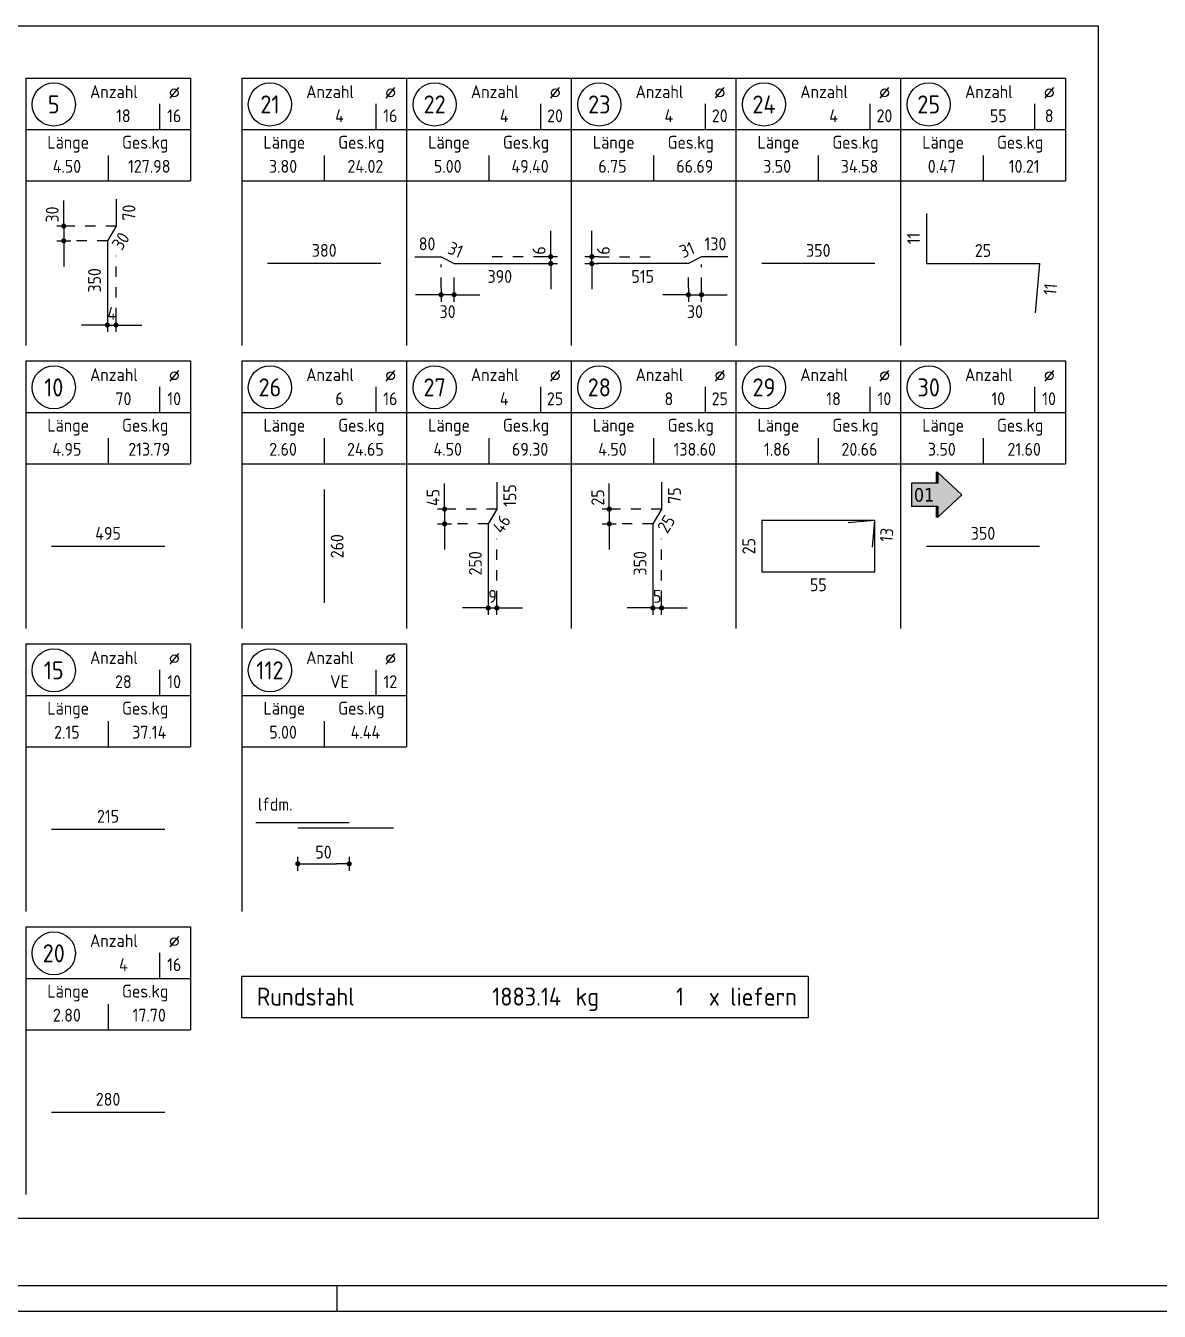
# Model space of a CAD drawing. Extents: x 44 to 147, y 26 to 78.
# Drawn here: x 81.31 to 92.33, y 36.03 to 48.52 of the extents above; entities that cross this region are included whole.
import ezdxf
from ezdxf.enums import TextEntityAlignment as Align

# ---------------------------------------------------------------- set-up
doc = ezdxf.new("R2010")
doc.units = 0
doc.header["$LTSCALE"] = 0.5
doc.linetypes.add('AUSGEZOGEN', pattern=[1000.01, 1000, 0.01])
doc.linetypes.add('HIDDEN4', pattern=[0.12, 0.02, -0.1])
for name, color, linetype in [('grau_hell', 7, 'Continuous'), ('INDEX', 7, 'Continuous'), ('MASSE', 7, 'Continuous'), ('OBJEKT', 7, 'Continuous'), ('RAHMEN', 7, 'Continuous'), ('RND', 7, 'Continuous'), ('RND_BILD', 7, 'Continuous'), ('TEXT', 7, 'Continuous')]:
    doc.layers.add(name, color=color, linetype=linetype)
doc.styles.add('helv', font='tahoma.ttf')
doc.styles.add('txt', font='isocp.shx')
doc.dimstyles.new('DOT_I', dxfattribs={"dimscale": 0.5, "dimtxt": 0.25, "dimasz": 0.25, "dimexe": 0.1, "dimexo": 0.3, "dimgap": 0.1, "dimtad": 1, "dimdec": 3, "dimzin": 3, "dimtxsty": 'txt', "dimblk": 'DOT', "dimblk1": 'DOT', "dimblk2": 'DOT', "dimsah": 1, "dimcen": 0.1, "dimse1": 1, "dimse2": 1, "dimazin": 0, "dimtfac": 1, "dimtdec": 4, "dimtix": 1, "dimtmove": 2, "dimatfit": 3, "dimfxl": 0, "dimtvp": 1, "dimtolj": 1, "dimtzin": 0, "dimarcsym": 0})

# ---------------------------------------------------------------- blocks, each defined once
blk = doc.blocks.new('DOT')
at = {"layer": 'MASSE', "color": 7, "linetype": 'Continuous'}
for p, q in [((0, 0), (-1, 0)), ((0, 0.54), (0, -0.54))]:
    blk.add_line(p, q, dxfattribs=at)
at = {"layer": 'MASSE', "color": 7, "linetype": 'Continuous', "const_width": 0.2}
blk.add_lwpolyline([(-0.1, 0, 1), (0.1, 0, 1)], format="xyb", close=True, dxfattribs=at)
blk = doc.blocks.new('*D29')
at = {"layer": 'DEFPOINTS', "color": 0, "linetype": 'AUSGEZOGEN', "transparency": 16777216}
for p in [(86.413, 46.278), (86.413, 46.278), (86.413, 46.211)]:
    blk.add_point(p, dxfattribs=at)
at = {"layer": 'RND_BILD', "color": 0, "linetype": 'AUSGEZOGEN', "lineweight": -2, "transparency": 16777216}
for p, q in [((86.413, 46.403), (86.413, 46.528)), ((86.413, 46.211), (86.413, 46.278)), ((86.413, 46.086), (86.413, 45.961))]:
    blk.add_line(p, q, dxfattribs=at)
at = {"layer": 'RND_BILD', "color": 0, "linetype": 'AUSGEZOGEN', "lineweight": -2, "transparency": 16777216, "xscale": 0.125, "yscale": 0.125, "zscale": 0.125}
for p, rotation in [((86.413, 46.278), 270), ((86.413, 46.211), 90)]:
    blk.add_blockref('DOT', p, dxfattribs=dict(at, rotation=rotation))
at = {"layer": 'RND_BILD', "color": 0, "linetype": 'AUSGEZOGEN', "transparency": 16777216, "insert": (86.3, 46.339), "char_height": 0.125, "attachment_point": 5, "rotation": 90, "style": 'txt'}
blk.add_mtext('\\A1;6', dxfattribs=at)
blk = doc.blocks.new('*D30')
at = {"layer": 'DEFPOINTS', "color": 0, "linetype": 'AUSGEZOGEN', "transparency": 16777216}
for p in [(85.348, 45.908), (85.348, 45.908), (85.475, 45.908)]:
    blk.add_point(p, dxfattribs=at)
at = {"layer": 'MASSE', "color": 0, "linetype": 'AUSGEZOGEN', "lineweight": -2, "transparency": 16777216}
for p, q in [((85.223, 45.908), (85.098, 45.908)), ((85.475, 45.908), (85.348, 45.908)), ((85.6, 45.908), (85.725, 45.908))]:
    blk.add_line(p, q, dxfattribs=at)
at = {"layer": 'MASSE', "color": 0, "linetype": 'AUSGEZOGEN', "lineweight": -2, "transparency": 16777216, "xscale": 0.125, "yscale": 0.125, "zscale": 0.125}
blk.add_blockref('DOT', (85.348, 45.908), dxfattribs=at)
at = {"layer": 'MASSE', "color": 0, "linetype": 'AUSGEZOGEN', "lineweight": -2, "transparency": 16777216, "xscale": 0.125, "yscale": 0.125, "zscale": 0.125, "rotation": 180}
blk.add_blockref('DOT', (85.475, 45.908), dxfattribs=at)
at = {"layer": 'MASSE', "color": 0, "linetype": 'AUSGEZOGEN', "transparency": 16777216, "insert": (85.411, 45.744), "char_height": 0.125, "attachment_point": 5, "style": 'txt'}
blk.add_mtext('\\A1;30', dxfattribs=at)
blk = doc.blocks.new('*D31')
at = {"layer": 'DEFPOINTS', "color": 0, "linetype": 'AUSGEZOGEN', "transparency": 16777216}
for p in [(86.813, 46.278), (86.813, 46.278), (86.813, 46.211)]:
    blk.add_point(p, dxfattribs=at)
at = {"layer": 'RND_BILD', "color": 0, "linetype": 'AUSGEZOGEN', "lineweight": -2, "transparency": 16777216}
for p, q in [((86.813, 46.403), (86.813, 46.528)), ((86.813, 46.211), (86.813, 46.278)), ((86.813, 46.086), (86.813, 45.961))]:
    blk.add_line(p, q, dxfattribs=at)
at = {"layer": 'RND_BILD', "color": 0, "linetype": 'AUSGEZOGEN', "lineweight": -2, "transparency": 16777216, "xscale": 0.125, "yscale": 0.125, "zscale": 0.125}
for p, rotation in [((86.813, 46.278), 270), ((86.813, 46.211), 90)]:
    blk.add_blockref('DOT', p, dxfattribs=dict(at, rotation=rotation))
at = {"layer": 'RND_BILD', "color": 0, "linetype": 'AUSGEZOGEN', "transparency": 16777216, "insert": (86.925, 46.339), "char_height": 0.125, "attachment_point": 5, "rotation": 90, "style": 'txt'}
blk.add_mtext('\\A1;6', dxfattribs=at)
blk = doc.blocks.new('*D32')
at = {"layer": 'DEFPOINTS', "color": 0, "linetype": 'AUSGEZOGEN', "transparency": 16777216}
for p in [(87.751, 45.908), (87.878, 45.908), (87.878, 45.908)]:
    blk.add_point(p, dxfattribs=at)
at = {"layer": 'MASSE', "color": 0, "linetype": 'AUSGEZOGEN', "lineweight": -2, "transparency": 16777216}
for p, q in [((87.626, 45.908), (87.501, 45.908)), ((87.751, 45.908), (87.878, 45.908)), ((88.003, 45.908), (88.128, 45.908))]:
    blk.add_line(p, q, dxfattribs=at)
at = {"layer": 'MASSE', "color": 0, "linetype": 'AUSGEZOGEN', "lineweight": -2, "transparency": 16777216, "xscale": 0.125, "yscale": 0.125, "zscale": 0.125}
blk.add_blockref('DOT', (87.751, 45.908), dxfattribs=at)
at = {"layer": 'MASSE', "color": 0, "linetype": 'AUSGEZOGEN', "lineweight": -2, "transparency": 16777216, "xscale": 0.125, "yscale": 0.125, "zscale": 0.125, "rotation": 180}
blk.add_blockref('DOT', (87.878, 45.908), dxfattribs=at)
at = {"layer": 'MASSE', "color": 0, "linetype": 'AUSGEZOGEN', "transparency": 16777216, "insert": (87.814, 45.744), "char_height": 0.125, "attachment_point": 5, "style": 'txt'}
blk.add_mtext('\\A1;30', dxfattribs=at)
blk = doc.blocks.new('*D34')
at = {"layer": 'DEFPOINTS', "color": 0, "linetype": 'AUSGEZOGEN', "transparency": 16777216}
for p in [(83.956, 40.728), (84.456, 40.728), (84.456, 40.378)]:
    blk.add_point(p, dxfattribs=at)
at = {"layer": 'RND', "color": 0, "linetype": 'AUSGEZOGEN', "lineweight": -2, "transparency": 16777216}
blk.add_line((84.081, 40.378), (84.331, 40.378), dxfattribs=at)
at = {"layer": 'RND', "color": 0, "linetype": 'AUSGEZOGEN', "lineweight": -2, "transparency": 16777216, "xscale": 0.125, "yscale": 0.125, "zscale": 0.125, "rotation": 180}
blk.add_blockref('DOT', (83.956, 40.378), dxfattribs=at)
at = {"layer": 'RND', "color": 0, "linetype": 'AUSGEZOGEN', "lineweight": -2, "transparency": 16777216, "xscale": 0.125, "yscale": 0.125, "zscale": 0.125}
blk.add_blockref('DOT', (84.456, 40.378), dxfattribs=at)
at = {"layer": 'RND', "color": 0, "linetype": 'AUSGEZOGEN', "transparency": 16777216, "insert": (84.206, 40.491), "char_height": 0.125, "attachment_point": 5, "style": 'txt'}
blk.add_mtext('\\A1;50', dxfattribs=at)
blk = doc.blocks.new('*D79')
at = {"layer": 'DEFPOINTS', "color": 0, "linetype": 'AUSGEZOGEN', "transparency": 16777216}
for p in [(85.806, 42.864), (85.89, 42.864), (85.89, 42.864)]:
    blk.add_point(p, dxfattribs=at)
at = {"layer": 'RND_BILD', "color": 0, "linetype": 'AUSGEZOGEN', "lineweight": -2, "transparency": 16777216}
for p, q in [((85.681, 42.864), (85.556, 42.864)), ((85.806, 42.864), (85.89, 42.864)), ((86.015, 42.864), (86.14, 42.864))]:
    blk.add_line(p, q, dxfattribs=at)
at = {"layer": 'RND_BILD', "color": 0, "linetype": 'AUSGEZOGEN', "lineweight": -2, "transparency": 16777216, "xscale": 0.125, "yscale": 0.125, "zscale": 0.125}
blk.add_blockref('DOT', (85.806, 42.864), dxfattribs=at)
at = {"layer": 'RND_BILD', "color": 0, "linetype": 'AUSGEZOGEN', "lineweight": -2, "transparency": 16777216, "xscale": 0.125, "yscale": 0.125, "zscale": 0.125, "rotation": 180}
blk.add_blockref('DOT', (85.89, 42.864), dxfattribs=at)
at = {"layer": 'RND_BILD', "color": 0, "linetype": 'AUSGEZOGEN', "transparency": 16777216, "insert": (85.848, 42.977), "char_height": 0.125, "attachment_point": 5, "style": 'txt'}
blk.add_mtext('\\A1;9', dxfattribs=at)
blk = doc.blocks.new('*D80')
at = {"layer": 'DEFPOINTS', "color": 0, "linetype": 'AUSGEZOGEN', "transparency": 16777216}
for p in [(85.382, 43.825), (85.382, 43.682), (85.382, 43.682)]:
    blk.add_point(p, dxfattribs=at)
at = {"layer": 'MASSE', "color": 0, "linetype": 'AUSGEZOGEN', "lineweight": -2, "transparency": 16777216}
for p, q in [((85.382, 43.95), (85.382, 44.075)), ((85.382, 43.825), (85.382, 43.682)), ((85.382, 43.557), (85.382, 43.432))]:
    blk.add_line(p, q, dxfattribs=at)
at = {"layer": 'MASSE', "color": 0, "linetype": 'AUSGEZOGEN', "lineweight": -2, "transparency": 16777216, "xscale": 0.125, "yscale": 0.125, "zscale": 0.125}
for p, rotation in [((85.382, 43.825), 270), ((85.382, 43.682), 90)]:
    blk.add_blockref('DOT', p, dxfattribs=dict(at, rotation=rotation))
at = {"layer": 'MASSE', "color": 0, "linetype": 'AUSGEZOGEN', "transparency": 16777216, "insert": (85.27, 43.938), "char_height": 0.125, "attachment_point": 5, "rotation": 90, "style": 'txt'}
blk.add_mtext('\\A1;45', dxfattribs=at)
blk = doc.blocks.new('*D81')
at = {"layer": 'DEFPOINTS', "color": 0, "linetype": 'AUSGEZOGEN', "transparency": 16777216}
for p in [(87.406, 42.864), (87.49, 42.864), (87.49, 42.864)]:
    blk.add_point(p, dxfattribs=at)
at = {"layer": 'RND_BILD', "color": 0, "linetype": 'AUSGEZOGEN', "lineweight": -2, "transparency": 16777216}
for p, q in [((87.281, 42.864), (87.156, 42.864)), ((87.406, 42.864), (87.49, 42.864)), ((87.615, 42.864), (87.74, 42.864))]:
    blk.add_line(p, q, dxfattribs=at)
at = {"layer": 'RND_BILD', "color": 0, "linetype": 'AUSGEZOGEN', "lineweight": -2, "transparency": 16777216, "xscale": 0.125, "yscale": 0.125, "zscale": 0.125}
blk.add_blockref('DOT', (87.406, 42.864), dxfattribs=at)
at = {"layer": 'RND_BILD', "color": 0, "linetype": 'AUSGEZOGEN', "lineweight": -2, "transparency": 16777216, "xscale": 0.125, "yscale": 0.125, "zscale": 0.125, "rotation": 180}
blk.add_blockref('DOT', (87.49, 42.864), dxfattribs=at)
at = {"layer": 'RND_BILD', "color": 0, "linetype": 'AUSGEZOGEN', "transparency": 16777216, "insert": (87.448, 42.977), "char_height": 0.125, "attachment_point": 5, "style": 'txt'}
blk.add_mtext('\\A1;5', dxfattribs=at)
blk = doc.blocks.new('*D82')
at = {"layer": 'DEFPOINTS', "color": 0, "linetype": 'AUSGEZOGEN', "transparency": 16777216}
for p in [(86.982, 43.825), (86.982, 43.682), (86.982, 43.682)]:
    blk.add_point(p, dxfattribs=at)
at = {"layer": 'MASSE', "color": 0, "linetype": 'AUSGEZOGEN', "lineweight": -2, "transparency": 16777216}
for p, q in [((86.982, 43.95), (86.982, 44.075)), ((86.982, 43.825), (86.982, 43.682)), ((86.982, 43.557), (86.982, 43.432))]:
    blk.add_line(p, q, dxfattribs=at)
at = {"layer": 'MASSE', "color": 0, "linetype": 'AUSGEZOGEN', "lineweight": -2, "transparency": 16777216, "xscale": 0.125, "yscale": 0.125, "zscale": 0.125}
for p, rotation in [((86.982, 43.825), 270), ((86.982, 43.682), 90)]:
    blk.add_blockref('DOT', p, dxfattribs=dict(at, rotation=rotation))
at = {"layer": 'MASSE', "color": 0, "linetype": 'AUSGEZOGEN', "transparency": 16777216, "insert": (86.87, 43.938), "char_height": 0.125, "attachment_point": 5, "rotation": 90, "style": 'txt'}
blk.add_mtext('\\A1;25', dxfattribs=at)
blk = doc.blocks.new('A1-35-0')
at = {"layer": 'RAHMEN', "color": 5}
blk.add_line((2, 0.5), (118.4, 0.5), dxfattribs=at)
at = {"layer": 'RAHMEN', "color": 7}
blk.add_line((80.9, 0), (80.9, 0.5), dxfattribs=at)
at = {"layer": 'RAHMEN'}
blk.add_line((0, 0), (118.9, 0), dxfattribs=at)
blk = doc.blocks.new('RND_LIS2')
at = {"layer": 'RND', "color": 3, "linetype": 'Continuous'}
for p, q in [((0, 0), (0, -5.2)), ((0, 0), (3.2, 0)), ((3.2, 0), (3.2, -2)), ((2.6, -0.503), (2.6, -1)), ((0, -1), (3.2, -1)), ((1.6, -1.503), (1.6, -2)), ((0, -2), (3.2, -2))]:
    blk.add_line(p, q, dxfattribs=at)
at = {"layer": 'RND', "color": 7, "linetype": 'Continuous'}
blk.add_line((2.805, -0.39), (2.973, -0.186), dxfattribs=at)
at = {"layer": 'RND', "color": 1, "linetype": 'Continuous'}
blk.add_circle((0.545, -0.513), 0.42, dxfattribs=at)
at = {"layer": 'RND', "color": 7, "linetype": 'Continuous'}
blk.add_circle((2.889, -0.288), 0.075, dxfattribs=at)
at = {"layer": 'RND', "color": 7, "linetype": 'Continuous', "style": 'txt'}
for s, p in [('Anzahl', (1.249, -0.391)), ('Länge', (0.42, -1.373)), ('Ges.kg', (1.872, -1.373))]:
    blk.add_text(s, height=0.25, dxfattribs=at).set_placement(p)
at = {"layer": 'RND', "color": 1, "linetype": 'Continuous', "style": 'txt'}
blk.add_attdef('POS1', text='', height=0.35, dxfattribs=at).set_placement((0.545, -0.513), align=Align.MIDDLE)
at = {"layer": 'RND', "color": 7, "linetype": 'Continuous', "style": 'txt'}
for tag, p in [('STK1', (1.897, -0.859)), ('DS1', (2.885, -0.859)), ('LANG1', (0.8, -1.841)), ('GEW', (2.4, -1.841))]:
    blk.add_attdef(tag, text='', height=0.25, dxfattribs=at).set_placement(p, align=Align.CENTER)
blk = doc.blocks.new('*D94')
at = {"layer": 'DEFPOINTS', "color": 0, "linetype": 'AUSGEZOGEN', "transparency": 16777216}
for p in [(82.106, 45.614), (82.19, 45.614), (82.19, 45.614)]:
    blk.add_point(p, dxfattribs=at)
at = {"layer": 'RND_BILD', "color": 0, "linetype": 'AUSGEZOGEN', "lineweight": -2, "transparency": 16777216}
for p, q in [((81.981, 45.614), (81.856, 45.614)), ((82.106, 45.614), (82.19, 45.614)), ((82.315, 45.614), (82.44, 45.614))]:
    blk.add_line(p, q, dxfattribs=at)
at = {"layer": 'RND_BILD', "color": 0, "linetype": 'AUSGEZOGEN', "lineweight": -2, "transparency": 16777216, "xscale": 0.125, "yscale": 0.125, "zscale": 0.125}
blk.add_blockref('DOT', (82.106, 45.614), dxfattribs=at)
at = {"layer": 'RND_BILD', "color": 0, "linetype": 'AUSGEZOGEN', "lineweight": -2, "transparency": 16777216, "xscale": 0.125, "yscale": 0.125, "zscale": 0.125, "rotation": 180}
blk.add_blockref('DOT', (82.19, 45.614), dxfattribs=at)
at = {"layer": 'RND_BILD', "color": 0, "linetype": 'AUSGEZOGEN', "transparency": 16777216, "insert": (82.148, 45.727), "char_height": 0.125, "attachment_point": 5, "style": 'txt'}
blk.add_mtext('\\A1;4', dxfattribs=at)
blk = doc.blocks.new('*D95')
at = {"layer": 'DEFPOINTS', "color": 0, "linetype": 'AUSGEZOGEN', "transparency": 16777216}
for p in [(81.682, 46.575), (81.682, 46.432), (81.682, 46.432)]:
    blk.add_point(p, dxfattribs=at)
at = {"layer": 'MASSE', "color": 0, "linetype": 'AUSGEZOGEN', "lineweight": -2, "transparency": 16777216}
for p, q in [((81.682, 46.7), (81.682, 46.825)), ((81.682, 46.575), (81.682, 46.432)), ((81.682, 46.307), (81.682, 46.182))]:
    blk.add_line(p, q, dxfattribs=at)
at = {"layer": 'MASSE', "color": 0, "linetype": 'AUSGEZOGEN', "lineweight": -2, "transparency": 16777216, "xscale": 0.125, "yscale": 0.125, "zscale": 0.125}
for p, rotation in [((81.682, 46.575), 270), ((81.682, 46.432), 90)]:
    blk.add_blockref('DOT', p, dxfattribs=dict(at, rotation=rotation))
at = {"layer": 'MASSE', "color": 0, "linetype": 'AUSGEZOGEN', "transparency": 16777216, "insert": (81.57, 46.688), "char_height": 0.125, "attachment_point": 5, "rotation": 90, "style": 'txt'}
blk.add_mtext('\\A1;30', dxfattribs=at)
blk = doc.blocks.new('hin_ind5')
at = {"layer": 'grau_hell', "linetype": 'AUSGEZOGEN'}
h = blk.add_hatch(color=9, dxfattribs=at)
h.dxf.hatch_style = 2
h.paths.add_polyline_path([(0, 0), (0.619, -0.577), (0.619, -0.3), (1.306, -0.3), (1.306, 0.3), (0.619, 0.3), (0.619, 0.577)])
h.paths.add_polyline_path([(0.34, -0.274), (1.311, -0.274), (1.311, 0.274), (0.34, 0.274)], flags=9)
at = {"layer": 'OBJEKT', "linetype": 'AUSGEZOGEN'}
for points in [[(0.619, 0.3), (0.66, 0.3), (0.66, 0.577), (0.619, 0.577)], [(0.619, -0.577), (0.66, -0.577), (0.66, -0.3), (0.619, -0.3)]]:
    blk.add_hatch(color=1, dxfattribs=at).paths.add_polyline_path(points)
at = {"layer": 'OBJEKT', "color": 1, "linetype": 'AUSGEZOGEN'}
for p, q in [((0, 0), (0.619, 0.577)), ((0.619, 0.577), (0.619, 0.3)), ((0.619, 0.577), (0.66, 0.577)), ((0.66, 0.577), (0.66, 0.3)), ((0, 0), (0.619, -0.577)), ((0.619, 0.3), (1.306, 0.3)), ((1.306, 0.3), (1.306, -0.3)), ((0.619, -0.3), (0.619, -0.577)), ((0.619, -0.3), (1.306, -0.3)), ((0.66, -0.3), (0.66, -0.577))]:
    blk.add_line(p, q, dxfattribs=at)
at = {"layer": 'OBJEKT', "color": 7, "linetype": 'AUSGEZOGEN'}
blk.add_line((0.619, -0.577), (0.66, -0.577), dxfattribs=at)
at = {"layer": 'INDEX', "color": 1, "linetype": 'Continuous', "style": 'helv'}
blk.add_attdef('INDEX', text='', height=0.35, rotation=360, dxfattribs=at).set_placement((1.259, 0), align=Align.MIDDLE_RIGHT)
blk = doc.blocks.new('RND_SUM')
at = {"layer": 'RND', "color": 5, "linetype": 'Continuous'}
for p, q in [((0, 0), (0, 0.8)), ((11, 0.8), (0, 0.8)), ((11, 0.8), (11, 0)), ((11, 0), (0, 0))]:
    blk.add_line(p, q, dxfattribs=at)
at = {"layer": 'RND', "color": 1, "linetype": 'Continuous', "style": 'txt'}
for s, p in [('Rundstahl', (0.292, 0.235)), ('kg', (6.483, 0.235))]:
    blk.add_text(s, height=0.35, dxfattribs=at).set_placement(p)
blk.add_text('x liefern', height=0.35, dxfattribs=at).set_placement((10.784, 0.235), align=Align.RIGHT)
for tag, p in [('RND-S', (6.203, 0.235)), ('RND-Z', (8.59, 0.235))]:
    blk.add_attdef(tag, text='', height=0.35, dxfattribs=at).set_placement(p, align=Align.RIGHT)

msp = doc.modelspace()

# ---------------------------------------------------------------- linework, layer by layer
at = {"layer": 'RND', "color": 1, "linetype": 'AUSGEZOGEN'}
for points in [[(83.5497, 40.7785), (84.4556, 40.7785)], [(83.9556, 40.7285), (84.8867, 40.7285)]]:
    msp.add_lwpolyline(points, dxfattribs=at)
at = {"layer": 'RND_BILD', "color": 7, "linetype": 'HIDDEN4'}
for p, q in [((82.1901, 46.5748), (81.7497, 46.5748)), ((82.1059, 46.4322), (81.7497, 46.4322)), ((82.1901, 45.682), (82.1901, 46.2854)), ((86.3453, 46.2782), (85.752, 46.2782)), ((86.8803, 46.2782), (87.4735, 46.2782)), ((85.3478, 45.9758), (85.3478, 46.2014)), ((85.4749, 45.9758), (85.4749, 46.1505)), ((87.7506, 45.9758), (87.7506, 46.1505)), ((87.8777, 45.9758), (87.8777, 46.2014)), ((85.8901, 43.8248), (85.4497, 43.8248)), ((87.4901, 43.8248), (87.0497, 43.8248)), ((85.8059, 43.6822), (85.4497, 43.6822)), ((87.4059, 43.6822), (87.0497, 43.6822)), ((85.8901, 42.932), (85.8901, 43.5354)), ((87.4901, 42.932), (87.4901, 43.5354))]:
    msp.add_line(p, q, dxfattribs=at)
at = {"layer": 'RND_BILD', "color": 1, "linetype": 'AUSGEZOGEN'}
for points in [[(82.1901, 46.8384), (82.1901, 46.5748), (82.1059, 46.4322), (82.1059, 45.6645)], [(90.0628, 46.6975), (90.0628, 46.2135), (91.1628, 46.2135), (91.1206, 45.7314)], [(85.0931, 46.2782), (85.3478, 46.2782), (85.4749, 46.2113), (86.3628, 46.2113)], [(88.1324, 46.2782), (87.8777, 46.2782), (87.7506, 46.2113), (86.8628, 46.2113)], [(83.6628, 46.2145), (84.7628, 46.2145)], [(88.4628, 46.2145), (89.5628, 46.2145)], [(84.2128, 44.0145), (84.2128, 42.9145)], [(85.8901, 44.0884), (85.8901, 43.8248), (85.8059, 43.6822), (85.8059, 42.9145)], [(87.4901, 44.0884), (87.4901, 43.8248), (87.4059, 43.6822), (87.4059, 42.9145)], [(89.5401, 43.4555), (89.5628, 43.7145), (88.4628, 43.7145), (88.4628, 43.2145), (89.5628, 43.2145), (89.5628, 43.7145), (89.3037, 43.6918)], [(81.5628, 43.4645), (82.6628, 43.4645)], [(90.0628, 43.4645), (91.1628, 43.4645)], [(81.5628, 40.7145), (82.6628, 40.7145)], [(81.5628, 37.9645), (82.6628, 37.9645)]]:
    msp.add_lwpolyline(points, dxfattribs=at)
at = {"layer": 'TEXT', "color": 1, "linetype": 'AUSGEZOGEN'}
msp.add_lwpolyline([(74.5926, 48.523), (91.7328, 48.523), (91.7328, 36.9305), (74.5926, 36.9305)], close=True, dxfattribs=at)

# ---------------------------------------------------------------- block references
at = {"layer": 'RAHMEN', "color": 1, "linetype": 'AUSGEZOGEN', "xscale": 0.5, "yscale": 0.5, "zscale": 0.5}
msp.add_blockref('A1-35-0', (43.8878, 36.0287), dxfattribs=at)
at = {"layer": 'RND_BILD', "color": 7, "linetype": 'AUSGEZOGEN', "xscale": 0.5, "yscale": 0.5, "zscale": 0.5}
for name, p, values in [('RND_LIS2', (81.3128, 48.0145), {'POS1': '5', 'STK1': '18', 'DS1': '16', 'LANG1': '4.50', 'GEW': '127.98'}), ('RND_LIS2', (85.0128, 48.0145), {'POS1': '22', 'STK1': '4', 'DS1': '20', 'LANG1': '5.00', 'GEW': '49.40'}), ('RND_LIS2', (86.6128, 48.0145), {'POS1': '23', 'STK1': '4', 'DS1': '20', 'LANG1': '6.75', 'GEW': '66.69'}), ('RND_LIS2', (88.2128, 48.0145), {'POS1': '24', 'STK1': '4', 'DS1': '20', 'LANG1': '3.50', 'GEW': '34.58'}), ('RND_LIS2', (89.8128, 48.0145), {'POS1': '25', 'STK1': '55', 'DS1': '8', 'LANG1': '0.47', 'GEW': '10.21'}), ('RND_LIS2', (81.3128, 45.2645), {'POS1': '10', 'STK1': '70', 'DS1': '10', 'LANG1': '4.95', 'GEW': '213.79'}), ('RND_LIS2', (83.4128, 45.2645), {'POS1': '26', 'STK1': '6', 'DS1': '16', 'LANG1': '2.60', 'GEW': '24.65'}), ('RND_LIS2', (85.0128, 45.2645), {'POS1': '27', 'STK1': '4', 'DS1': '25', 'LANG1': '4.50', 'GEW': '69.30'}), ('RND_LIS2', (86.6128, 45.2645), {'POS1': '28', 'STK1': '8', 'DS1': '25', 'LANG1': '4.50', 'GEW': '138.60'}), ('RND_LIS2', (88.2128, 45.2645), {'POS1': '29', 'STK1': '18', 'DS1': '10', 'LANG1': '1.86', 'GEW': '20.66'}), ('RND_LIS2', (89.8128, 45.2645), {'POS1': '30', 'STK1': '10', 'DS1': '10', 'LANG1': '3.50', 'GEW': '21.60'}), ('RND_LIS2', (81.3128, 42.5145), {'POS1': '15', 'STK1': '28', 'DS1': '10', 'LANG1': '2.15', 'GEW': '37.14'}), ('RND_LIS2', (83.4128, 42.5145), {'POS1': '112', 'STK1': 'VE', 'DS1': '12', 'LANG1': '5.00', 'GEW': '4.44'}), ('RND_LIS2', (81.3128, 39.7645), {'POS1': '20', 'STK1': '4', 'DS1': '16', 'LANG1': '2.80', 'GEW': '17.70'}), ('RND_SUM', (83.4128, 38.8821), {'RND-S': '1883.14', 'RND-Z': '1'})]:
    msp.add_blockref(name, p, dxfattribs=at).add_auto_attribs(values)
at = {"layer": 'RND_BILD', "color": 6, "linetype": 'AUSGEZOGEN', "xscale": 0.5, "yscale": 0.5, "zscale": 0.5}
msp.add_blockref('RND_LIS2', (83.4128, 48.0145), dxfattribs=at).add_auto_attribs({'POS1': '21', 'STK1': '4', 'DS1': '16', 'LANG1': '3.80', 'GEW': '24.02'})
at = {"layer": 'RND_BILD', "color": 7, "linetype": 'AUSGEZOGEN'}
ref = msp.add_blockref('hin_ind5', (90.4066, 43.9633), dxfattribs=dict(at, xscale=-0.375, yscale=0.375, zscale=0.375))
ref.add_attrib('INDEX', '01', dxfattribs={"layer": 'INDEX', "color": 1, "linetype": 'Continuous', "height": 0.13125, "style": 'helv'}).set_placement((90.1387, 43.9633), align=Align.MIDDLE_RIGHT)

# ---------------------------------------------------------------- texts
at = {"layer": 'RND_BILD', "color": 7, "linetype": 'AUSGEZOGEN', "style": 'txt'}
for s, rotation, p in [('70', 90, (82.3151, 46.7066)), ('30', 57.38607, (82.2351, 46.4307)), ('11', 90, (89.9378, 46.4555)), ('31', 337.16062, (85.4888, 46.3455)), ('31', 22.83938, (87.7367, 46.3455)), ('350', 90, (81.9809, 46.0483)), ('11', 85, (91.2662, 45.9616)), ('155', 90, (86.0151, 43.9566)), ('75', 90, (87.6151, 43.9566)), ('46', 57.38607, (85.9351, 43.6807)), ('25', 57.38607, (87.5351, 43.6807)), ('13', 84.99986, (89.6759, 43.5741)), ('260', 90, (84.3378, 43.4645)), ('25', 90, (88.3378, 43.4645)), ('250', 90, (85.6809, 43.2983)), ('350', 90, (87.2809, 43.2983))]:
    msp.add_text(s, height=0.125, rotation=rotation, dxfattribs=at).set_placement(p, align=Align.MIDDLE)
for s, p in [('380', (84.2128, 46.3395)), ('80', (85.2119, 46.4032)), ('130', (88.0136, 46.4032)), ('350', (89.0128, 46.3395)), ('25', (90.6128, 46.3385)), ('390', (85.9188, 46.0863)), ('515', (87.3067, 46.0863)), ('495', (82.1128, 43.5895)), ('350', (90.6128, 43.5895)), ('55', (89.0128, 43.0895)), ('215', (82.1128, 40.8395)), ('280', (82.1128, 38.0895))]:
    msp.add_text(s, height=0.125, dxfattribs=at).set_placement(p, align=Align.MIDDLE)
at = {"layer": 'TEXT', "color": 7, "linetype": 'AUSGEZOGEN', "style": 'txt'}
msp.add_text('lfdm.', height=0.125, dxfattribs=at).set_placement((83.568, 40.8945))

# ---------------------------------------------------------------- dimensions: what is measured, and where the dimension line sits
at = {"layer": 'MASSE', "color": 7, "linetype": 'AUSGEZOGEN'}
for base, p1, p2, angle, text, picture, middle in [((81.6822, 46.4322), (81.6822, 46.5748), (81.6822, 46.4322), 90, '30', '*D95', (81.5697, 46.6876)), ((87.8777, 45.9083), (87.7506, 45.9083), (87.8777, 45.9083), 180, '30', '*D32', (87.8142, 45.7436)), ((85.3822, 43.6822), (85.3822, 43.8248), (85.3822, 43.6822), 90, '45', '*D80', (85.2697, 43.9376)), ((86.9822, 43.6822), (86.9822, 43.8248), (86.9822, 43.6822), 90, '25', '*D82', (86.8697, 43.9376))]:
    dim = msp.add_linear_dim(base=base, p1=p1, p2=p2, angle=angle, text=text, dimstyle='DOT_I', override={"dimdec": 1, "dimlfac": 100}, dxfattribs=at)
    dim.commit()
    dim.dimension.update_dxf_attribs({"geometry": picture, "text_midpoint": middle, "dimtype": 160})
dim = msp.add_linear_dim(base=(85.3478, 45.9083), p1=(85.4749, 45.9083), p2=(85.3478, 45.9083), text='30', dimstyle='DOT_I', override={"dimdec": 1, "dimlfac": 100}, dxfattribs=at)
dim.commit()
dim.dimension.update_dxf_attribs({"geometry": '*D30', "text_midpoint": (85.4113, 45.7436), "dimtype": 160})
at = {"layer": 'RND', "color": 7, "linetype": 'AUSGEZOGEN'}
dim = msp.add_linear_dim(base=(84.4556, 40.3785), p1=(83.9556, 40.7285), p2=(84.4556, 40.7285), dimstyle='DOT_I', override={"dimdec": 0, "dimlfac": 100}, dxfattribs=at)
dim.commit()
dim.dimension.update_dxf_attribs({"geometry": '*D34', "text_midpoint": (84.2056, 40.491)})
at = {"layer": 'RND_BILD', "color": 7, "linetype": 'AUSGEZOGEN'}
for base, p1, p2, picture, middle in [((86.4128, 46.2782), (86.4128, 46.2113), (86.4128, 46.2782), '*D29', (86.3003, 46.339)), ((86.8128, 46.2782), (86.8128, 46.2113), (86.8128, 46.2782), '*D31', (86.9253, 46.339))]:
    dim = msp.add_linear_dim(base=base, p1=p1, p2=p2, angle=90, text='6', dimstyle='DOT_I', override={"dimdec": 0, "dimlfac": 100}, dxfattribs=at)
    dim.commit()
    dim.dimension.update_dxf_attribs({"geometry": picture, "text_midpoint": middle, "dimtype": 160})
for base, p1, p2, text, picture, middle in [((82.1901, 45.6145), (82.1059, 45.6145), (82.1901, 45.6145), '4', '*D94', (82.148, 45.727)), ((85.8901, 42.8645), (85.8059, 42.8645), (85.8901, 42.8645), '9', '*D79', (85.848, 42.977)), ((87.4901, 42.8645), (87.4059, 42.8645), (87.4901, 42.8645), '5', '*D81', (87.448, 42.977))]:
    dim = msp.add_linear_dim(base=base, p1=p1, p2=p2, text=text, dimstyle='DOT_I', override={"dimdec": 0, "dimlfac": 100}, dxfattribs=at)
    dim.commit()
    dim.dimension.update_dxf_attribs({"geometry": picture, "text_midpoint": middle})

doc.saveas('drawing.dxf')
